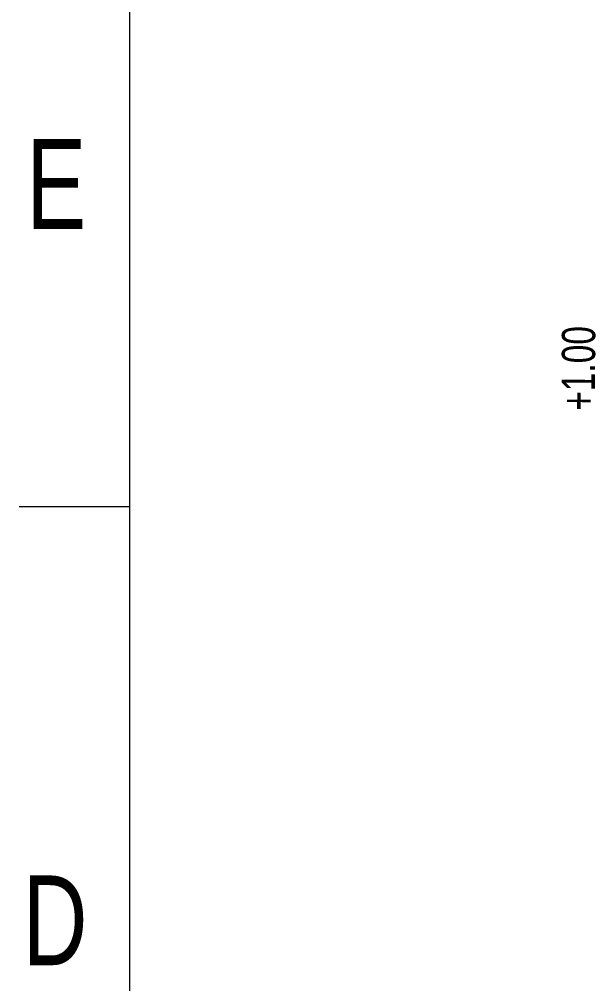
# Model space of a CAD drawing. Header units: millimetres. Extents: x 721 to 1262, y 393 to 775.
# Drawn here: x 720.9 to 772, y 607.1 to 692.5 of the extents above; entities that cross this region are included whole.
import ezdxf

# ---------------------------------------------------------------- set-up
doc = ezdxf.new("R2010")
doc.units = ezdxf.units.MM
doc.styles.add('SLDTEXTSTYLE0', font='TXT', dxfattribs={"width": 0.75})

msp = doc.modelspace()

# ---------------------------------------------------------------- linework, layer by layer
at = {"lineweight": 20}
msp.add_line((730.711, 764.694), (730.711, 403.548), dxfattribs=at)
at = {"linetype": 'Continuous', "lineweight": 20}
msp.add_line((730.711, 649.31), (720.933, 649.31), dxfattribs=at)

# ---------------------------------------------------------------- texts
at = {"linetype": 'Continuous', "lineweight": 20, "char_height": 7.948, "attachment_point": 2, "style": 'SLDTEXTSTYLE0'}
for s, insert in [('E', (724.206, 681.872)), ('D', (724.101, 616.683))]:
    msp.add_mtext(s, dxfattribs=dict(at, insert=insert))
at = {"color": 7, "linetype": 'Continuous', "lineweight": 18, "insert": (768.998, 661.58), "char_height": 2.9531, "attachment_point": 2, "rotation": 89.79095, "style": 'SLDTEXTSTYLE0'}
msp.add_mtext('\\A1;+1.00', dxfattribs=at)

doc.saveas('drawing.dxf')
